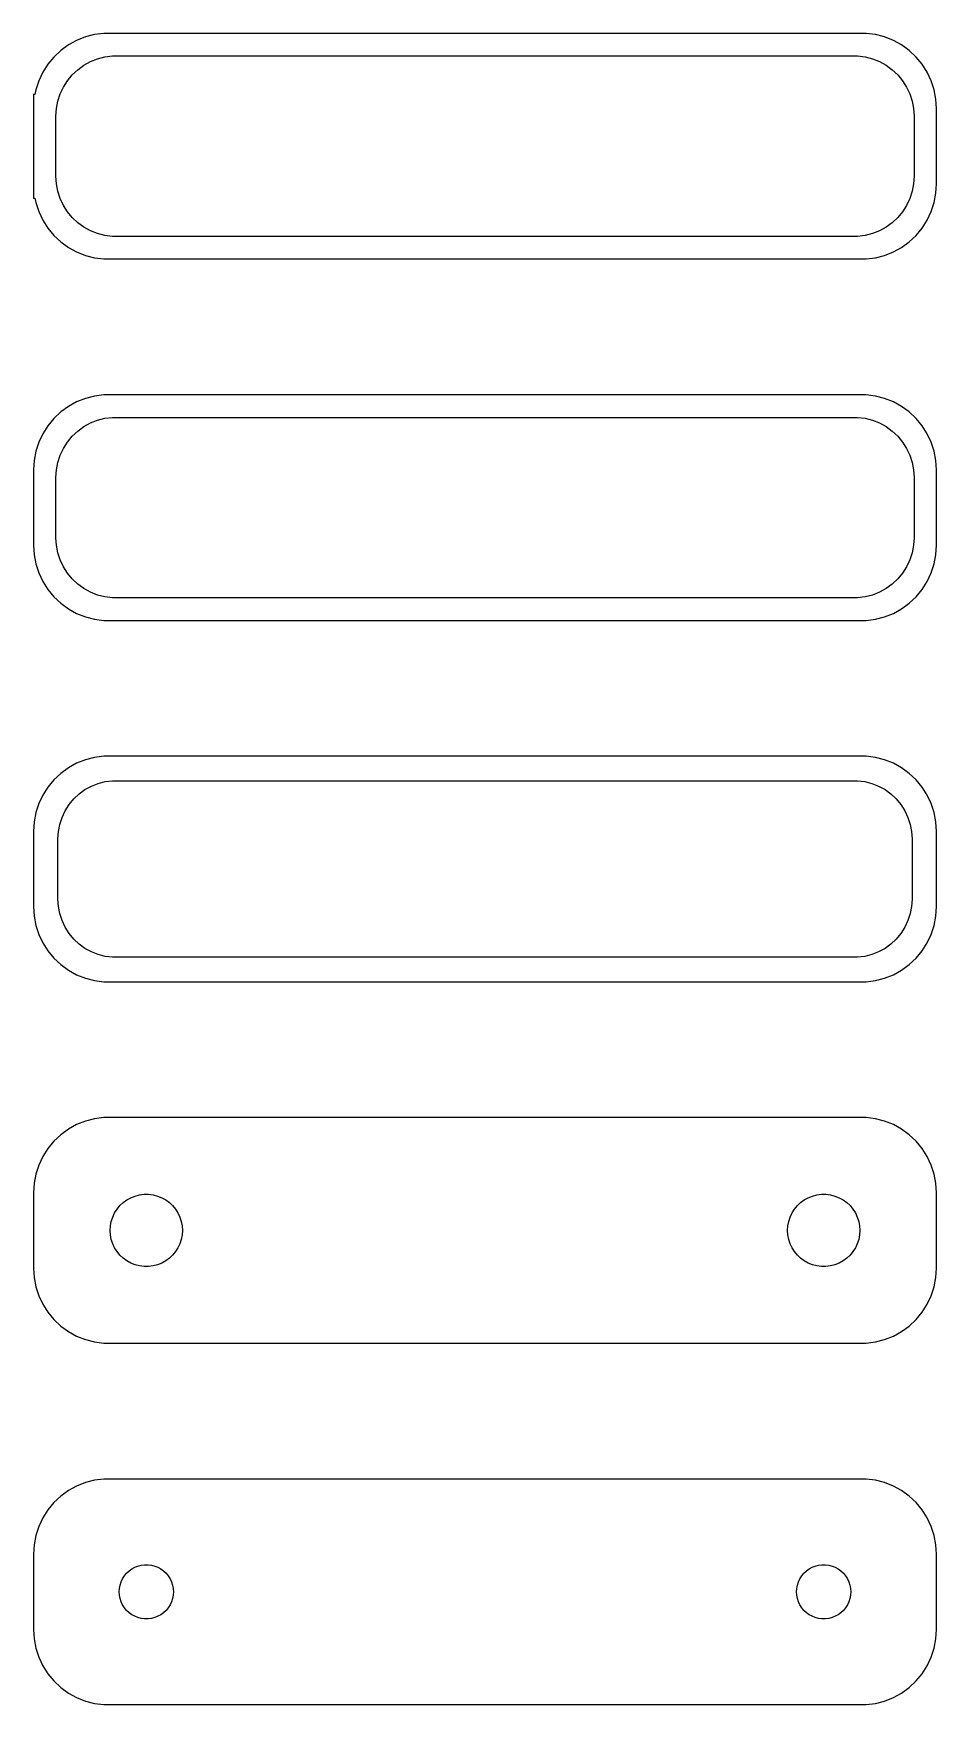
# Model space of a CAD drawing. Header units: metres. Extents: x -30 to 30, y 89 to 199.
import ezdxf

# ---------------------------------------------------------------- set-up
doc = ezdxf.new("R2010")
doc.units = ezdxf.units.M

msp = doc.modelspace()

# ---------------------------------------------------------------- linework, layer by layer
for p, q in [((-27.6791, 198.722), (-28.1871, 198.353)), ((-27.1289, 199.024), (-27.6791, 198.722)), ((-26.5451, 199.255), (-27.1289, 199.024)), ((-25.9369, 199.411), (-26.5451, 199.255)), ((-25.3139, 199.49), (-25.9369, 199.411)), ((25.3139, 199.49), (-25.3139, 199.49)), ((25.9369, 199.411), (25.3139, 199.49)), ((26.5451, 199.255), (25.9369, 199.411)), ((27.1289, 199.024), (26.5451, 199.255)), ((27.6791, 198.722), (27.1289, 199.024)), ((28.1871, 198.353), (27.6791, 198.722)), ((-28.6448, 197.923), (-29.0451, 197.439)), ((-28.1871, 198.353), (-28.6448, 197.923)), ((-26.6433, 197.377), (-26.2031, 197.619)), ((-26.2031, 197.619), (-25.7361, 197.804)), ((-25.7361, 197.804), (-25.2495, 197.929)), ((-25.2495, 197.929), (-24.7512, 197.992)), ((-24.7512, 197.992), (24.7512, 197.992)), ((24.7512, 197.992), (25.2495, 197.929)), ((25.2495, 197.929), (25.7361, 197.804)), ((25.7361, 197.804), (26.2031, 197.619)), ((26.2031, 197.619), (26.6433, 197.377)), ((28.6448, 197.923), (28.1871, 198.353)), ((29.0451, 197.439), (28.6448, 197.923)), ((-29.3815, 196.909), (-29.6489, 196.341)), ((-29.0451, 197.439), (-29.3815, 196.909)), ((-27.7361, 196.351), (-27.4159, 196.738)), ((-27.4159, 196.738), (-27.0497, 197.082)), ((-27.0497, 197.082), (-26.6433, 197.377)), ((26.6433, 197.377), (27.0497, 197.082)), ((27.0497, 197.082), (27.4159, 196.738)), ((27.4159, 196.738), (27.7361, 196.351)), ((29.3815, 196.909), (29.0451, 197.439)), ((29.6489, 196.341), (29.3815, 196.909)), ((-29.9, 195.444), (-30, 195.444)), ((-30, 195.444), (-30, 188.556)), ((-29.8429, 195.743), (-29.9, 195.444)), ((-29.6489, 196.341), (-29.8429, 195.743)), ((-28.3743, 194.995), (-28.2191, 195.472)), ((-28.2191, 195.472), (-28.0052, 195.927)), ((-28.0052, 195.927), (-27.7361, 196.351)), ((27.7361, 196.351), (28.0052, 195.927)), ((28.0052, 195.927), (28.2191, 195.472)), ((28.2191, 195.472), (28.3743, 194.995)), ((29.8429, 195.743), (29.6489, 196.341)), ((29.9606, 195.127), (29.8429, 195.743)), ((-28.5, 194), (-28.4684, 194.501)), ((-28.4684, 194.501), (-28.3743, 194.995)), ((28.3743, 194.995), (28.4684, 194.501)), ((28.4684, 194.501), (28.5, 194)), ((30, 194.5), (29.9606, 195.127)), ((30, 189.5), (30, 194.5)), ((-28.5, 190), (-28.5, 194)), ((28.5, 194), (28.5, 190)), ((-28.4684, 189.499), (-28.5, 190)), ((28.5, 190), (28.4684, 189.499)), ((-28.3743, 189.005), (-28.4684, 189.499)), ((-28.2191, 188.528), (-28.3743, 189.005)), ((28.3743, 189.005), (28.2191, 188.528)), ((28.4684, 189.499), (28.3743, 189.005)), ((29.8429, 188.257), (29.9606, 188.873)), ((29.9606, 188.873), (30, 189.5)), ((-30, 188.556), (-29.9, 188.556)), ((-29.9, 188.556), (-29.8429, 188.257)), ((-29.8429, 188.257), (-29.6489, 187.659)), ((-29.6489, 187.659), (-29.3815, 187.091)), ((-28.0052, 188.073), (-28.2191, 188.528)), ((-27.7361, 187.649), (-28.0052, 188.073)), ((-27.4159, 187.262), (-27.7361, 187.649)), ((27.7361, 187.649), (27.4159, 187.262)), ((28.0052, 188.073), (27.7361, 187.649)), ((28.2191, 188.528), (28.0052, 188.073)), ((29.3815, 187.091), (29.6489, 187.659)), ((29.6489, 187.659), (29.8429, 188.257)), ((-29.3815, 187.091), (-29.0451, 186.561)), ((-29.0451, 186.561), (-28.6448, 186.077)), ((-27.0497, 186.918), (-27.4159, 187.262)), ((-26.6433, 186.623), (-27.0497, 186.918)), ((-26.2031, 186.381), (-26.6433, 186.623)), ((26.6433, 186.623), (26.2031, 186.381)), ((27.0497, 186.918), (26.6433, 186.623)), ((27.4159, 187.262), (27.0497, 186.918)), ((28.6448, 186.077), (29.0451, 186.561)), ((29.0451, 186.561), (29.3815, 187.091)), ((-28.6448, 186.077), (-28.1871, 185.647)), ((-28.1871, 185.647), (-27.6791, 185.278)), ((-25.7361, 186.196), (-26.2031, 186.381)), ((-25.2495, 186.071), (-25.7361, 186.196)), ((-24.7512, 186.008), (-25.2495, 186.071)), ((24.7512, 186.008), (-24.7512, 186.008)), ((25.2495, 186.071), (24.7512, 186.008)), ((25.7361, 186.196), (25.2495, 186.071)), ((26.2031, 186.381), (25.7361, 186.196)), ((27.6791, 185.278), (28.1871, 185.647)), ((28.1871, 185.647), (28.6448, 186.077)), ((-27.6791, 185.278), (-27.1289, 184.976)), ((-27.1289, 184.976), (-26.5451, 184.745)), ((-26.5451, 184.745), (-25.9369, 184.589)), ((-25.9369, 184.589), (-25.3139, 184.51)), ((-25.3139, 184.51), (25.3139, 184.51)), ((25.3139, 184.51), (25.9369, 184.589)), ((25.9369, 184.589), (26.5451, 184.745)), ((26.5451, 184.745), (27.1289, 184.976)), ((27.1289, 184.976), (27.6791, 185.278)), ((-25.9369, 175.411), (-26.5451, 175.255)), ((-25.3139, 175.49), (-25.9369, 175.411)), ((25.3139, 175.49), (-25.3139, 175.49)), ((25.9369, 175.411), (25.3139, 175.49)), ((26.5451, 175.255), (25.9369, 175.411)), ((-28.1871, 174.353), (-28.6448, 173.923)), ((-27.6791, 174.722), (-28.1871, 174.353)), ((-27.1289, 175.024), (-27.6791, 174.722)), ((-26.5451, 175.255), (-27.1289, 175.024)), ((27.1289, 175.024), (26.5451, 175.255)), ((27.6791, 174.722), (27.1289, 175.024)), ((28.1871, 174.353), (27.6791, 174.722)), ((28.6448, 173.923), (28.1871, 174.353)), ((-29.0451, 173.439), (-29.3815, 172.909)), ((-28.6448, 173.923), (-29.0451, 173.439)), ((-27.0497, 173.082), (-26.6433, 173.377)), ((-26.6433, 173.377), (-26.2031, 173.619)), ((-26.2031, 173.619), (-25.7361, 173.804)), ((-25.7361, 173.804), (-25.2495, 173.929)), ((-25.2495, 173.929), (-24.7512, 173.992)), ((-24.7512, 173.992), (24.7512, 173.992)), ((24.7512, 173.992), (25.2495, 173.929)), ((25.2495, 173.929), (25.7361, 173.804)), ((25.7361, 173.804), (26.2031, 173.619)), ((26.2031, 173.619), (26.6433, 173.377)), ((26.6433, 173.377), (27.0497, 173.082)), ((29.0451, 173.439), (28.6448, 173.923)), ((29.3815, 172.909), (29.0451, 173.439)), ((-29.6489, 172.341), (-29.8429, 171.743)), ((-29.3815, 172.909), (-29.6489, 172.341)), ((-28.0052, 171.927), (-27.7361, 172.351)), ((-27.7361, 172.351), (-27.4159, 172.738)), ((-27.4159, 172.738), (-27.0497, 173.082)), ((27.0497, 173.082), (27.4159, 172.738)), ((27.4159, 172.738), (27.7361, 172.351)), ((27.7361, 172.351), (28.0052, 171.927)), ((29.6489, 172.341), (29.3815, 172.909)), ((29.8429, 171.743), (29.6489, 172.341)), ((-29.9606, 171.127), (-30, 170.5)), ((-29.8429, 171.743), (-29.9606, 171.127)), ((-28.4684, 170.501), (-28.3743, 170.995)), ((-28.3743, 170.995), (-28.2191, 171.472)), ((-28.2191, 171.472), (-28.0052, 171.927)), ((28.0052, 171.927), (28.2191, 171.472)), ((28.2191, 171.472), (28.3743, 170.995)), ((28.3743, 170.995), (28.4684, 170.501)), ((29.9606, 171.127), (29.8429, 171.743)), ((30, 170.5), (29.9606, 171.127)), ((-30, 170.5), (-30, 165.5)), ((-28.5, 170), (-28.4684, 170.501)), ((-28.5, 166), (-28.5, 170)), ((28.4684, 170.501), (28.5, 170)), ((28.5, 170), (28.5, 166)), ((30, 165.5), (30, 170.5)), ((-30, 165.5), (-29.9606, 164.873)), ((-28.4684, 165.499), (-28.5, 166)), ((-28.3743, 165.005), (-28.4684, 165.499)), ((28.4684, 165.499), (28.3743, 165.005)), ((28.5, 166), (28.4684, 165.499)), ((29.9606, 164.873), (30, 165.5)), ((-29.9606, 164.873), (-29.8429, 164.257)), ((-29.8429, 164.257), (-29.6489, 163.659)), ((-28.2191, 164.528), (-28.3743, 165.005)), ((-28.0052, 164.073), (-28.2191, 164.528)), ((28.2191, 164.528), (28.0052, 164.073)), ((28.3743, 165.005), (28.2191, 164.528)), ((29.6489, 163.659), (29.8429, 164.257)), ((29.8429, 164.257), (29.9606, 164.873)), ((-29.6489, 163.659), (-29.3815, 163.091)), ((-27.7361, 163.649), (-28.0052, 164.073)), ((-27.4159, 163.262), (-27.7361, 163.649)), ((-27.0497, 162.918), (-27.4159, 163.262)), ((27.4159, 163.262), (27.0497, 162.918)), ((27.7361, 163.649), (27.4159, 163.262)), ((28.0052, 164.073), (27.7361, 163.649)), ((29.3815, 163.091), (29.6489, 163.659)), ((-29.3815, 163.091), (-29.0451, 162.561)), ((-29.0451, 162.561), (-28.6448, 162.077)), ((-28.6448, 162.077), (-28.1871, 161.647)), ((-26.6433, 162.623), (-27.0497, 162.918)), ((-26.2031, 162.381), (-26.6433, 162.623)), ((-25.7361, 162.196), (-26.2031, 162.381)), ((-25.2495, 162.071), (-25.7361, 162.196)), ((-24.7512, 162.008), (-25.2495, 162.071)), ((25.2495, 162.071), (24.7512, 162.008)), ((25.7361, 162.196), (25.2495, 162.071)), ((26.2031, 162.381), (25.7361, 162.196)), ((26.6433, 162.623), (26.2031, 162.381)), ((27.0497, 162.918), (26.6433, 162.623)), ((28.1871, 161.647), (28.6448, 162.077)), ((28.6448, 162.077), (29.0451, 162.561)), ((29.0451, 162.561), (29.3815, 163.091)), ((-28.1871, 161.647), (-27.6791, 161.278)), ((-27.6791, 161.278), (-27.1289, 160.976)), ((-27.1289, 160.976), (-26.5451, 160.745)), ((24.7512, 162.008), (-24.7512, 162.008)), ((26.5451, 160.745), (27.1289, 160.976)), ((27.1289, 160.976), (27.6791, 161.278)), ((27.6791, 161.278), (28.1871, 161.647)), ((-26.5451, 160.745), (-25.9369, 160.589)), ((-25.9369, 160.589), (-25.3139, 160.51)), ((-25.3139, 160.51), (25.3139, 160.51)), ((25.3139, 160.51), (25.9369, 160.589)), ((25.9369, 160.589), (26.5451, 160.745)), ((-27.1289, 151.024), (-27.6791, 150.722)), ((-26.5451, 151.255), (-27.1289, 151.024)), ((-25.9369, 151.411), (-26.5451, 151.255)), ((-25.3139, 151.49), (-25.9369, 151.411)), ((25.3139, 151.49), (-25.3139, 151.49)), ((25.9369, 151.411), (25.3139, 151.49)), ((26.5451, 151.255), (25.9369, 151.411)), ((27.1289, 151.024), (26.5451, 151.255)), ((27.6791, 150.722), (27.1289, 151.024)), ((-28.6448, 149.923), (-29.0451, 149.439)), ((-28.1871, 150.353), (-28.6448, 149.923)), ((-27.6791, 150.722), (-28.1871, 150.353)), ((-25.2256, 149.804), (-24.7432, 149.865)), ((-24.7432, 149.865), (24.7432, 149.865)), ((24.7432, 149.865), (25.2256, 149.804)), ((28.1871, 150.353), (27.6791, 150.722)), ((28.6448, 149.923), (28.1871, 150.353)), ((29.0451, 149.439), (28.6448, 149.923)), ((-29.3815, 148.909), (-29.6489, 148.341)), ((-29.0451, 149.439), (-29.3815, 148.909)), ((-27.323, 148.651), (-26.9685, 148.984)), ((-26.9685, 148.984), (-26.5751, 149.27)), ((-26.5751, 149.27), (-26.1489, 149.504)), ((-26.1489, 149.504), (-25.6967, 149.683)), ((-25.6967, 149.683), (-25.2256, 149.804)), ((25.2256, 149.804), (25.6967, 149.683)), ((25.6967, 149.683), (26.1489, 149.504)), ((26.1489, 149.504), (26.5751, 149.27)), ((26.5751, 149.27), (26.9685, 148.984)), ((26.9685, 148.984), (27.323, 148.651)), ((29.3815, 148.909), (29.0451, 149.439)), ((29.6489, 148.341), (29.3815, 148.909)), ((-29.8429, 147.743), (-29.9606, 147.127)), ((-29.6489, 148.341), (-29.8429, 147.743)), ((-28.1007, 147.426), (-27.8936, 147.866)), ((-27.8936, 147.866), (-27.633, 148.276)), ((-27.633, 148.276), (-27.323, 148.651)), ((27.323, 148.651), (27.633, 148.276)), ((27.633, 148.276), (27.8936, 147.866)), ((27.8936, 147.866), (28.1007, 147.426)), ((29.8429, 147.743), (29.6489, 148.341)), ((29.9606, 147.127), (29.8429, 147.743)), ((-29.9606, 147.127), (-30, 146.5)), ((-30, 146.5), (-30, 141.5)), ((-28.3421, 146.485), (-28.251, 146.963)), ((-28.251, 146.963), (-28.1007, 147.426)), ((28.1007, 147.426), (28.251, 146.963)), ((28.251, 146.963), (28.3421, 146.485)), ((30, 146.5), (29.9606, 147.127)), ((30, 141.5), (30, 146.5)), ((-28.3726, 146), (-28.3421, 146.485)), ((-28.3726, 142), (-28.3726, 146)), ((28.3421, 146.485), (28.3726, 146)), ((28.3726, 146), (28.3726, 142)), ((-30, 141.5), (-29.9606, 140.873)), ((-28.3421, 141.515), (-28.3726, 142)), ((-28.251, 141.037), (-28.3421, 141.515)), ((-28.1007, 140.574), (-28.251, 141.037)), ((28.251, 141.037), (28.1007, 140.574)), ((28.3421, 141.515), (28.251, 141.037)), ((28.3726, 142), (28.3421, 141.515)), ((29.9606, 140.873), (30, 141.5)), ((-29.9606, 140.873), (-29.8429, 140.257)), ((-29.8429, 140.257), (-29.6489, 139.659)), ((-27.8936, 140.134), (-28.1007, 140.574)), ((-27.633, 139.724), (-27.8936, 140.134)), ((27.8936, 140.134), (27.633, 139.724)), ((28.1007, 140.574), (27.8936, 140.134)), ((29.6489, 139.659), (29.8429, 140.257)), ((29.8429, 140.257), (29.9606, 140.873)), ((-29.6489, 139.659), (-29.3815, 139.091)), ((-29.3815, 139.091), (-29.0451, 138.561)), ((-27.323, 139.349), (-27.633, 139.724)), ((-26.9685, 139.016), (-27.323, 139.349)), ((-26.5751, 138.73), (-26.9685, 139.016)), ((-26.1489, 138.496), (-26.5751, 138.73)), ((26.5751, 138.73), (26.1489, 138.496)), ((26.9685, 139.016), (26.5751, 138.73)), ((27.323, 139.349), (26.9685, 139.016)), ((27.633, 139.724), (27.323, 139.349)), ((29.0451, 138.561), (29.3815, 139.091)), ((29.3815, 139.091), (29.6489, 139.659)), ((-29.0451, 138.561), (-28.6448, 138.077)), ((-28.6448, 138.077), (-28.1871, 137.647)), ((-28.1871, 137.647), (-27.6791, 137.278)), ((-25.6967, 138.317), (-26.1489, 138.496)), ((-25.2256, 138.196), (-25.6967, 138.317)), ((-24.7432, 138.135), (-25.2256, 138.196)), ((24.7432, 138.135), (-24.7432, 138.135)), ((25.2256, 138.196), (24.7432, 138.135)), ((25.6967, 138.317), (25.2256, 138.196)), ((26.1489, 138.496), (25.6967, 138.317)), ((27.6791, 137.278), (28.1871, 137.647)), ((28.1871, 137.647), (28.6448, 138.077)), ((28.6448, 138.077), (29.0451, 138.561)), ((-27.6791, 137.278), (-27.1289, 136.976)), ((-27.1289, 136.976), (-26.5451, 136.745)), ((-26.5451, 136.745), (-25.9369, 136.589)), ((-25.9369, 136.589), (-25.3139, 136.51)), ((-25.3139, 136.51), (25.3139, 136.51)), ((25.3139, 136.51), (25.9369, 136.589)), ((25.9369, 136.589), (26.5451, 136.745)), ((26.5451, 136.745), (27.1289, 136.976)), ((27.1289, 136.976), (27.6791, 137.278)), ((-27.6791, 126.722), (-28.1871, 126.353)), ((-27.1289, 127.024), (-27.6791, 126.722)), ((-26.5451, 127.255), (-27.1289, 127.024)), ((-25.9369, 127.411), (-26.5451, 127.255)), ((-25.3139, 127.49), (-25.9369, 127.411)), ((25.3139, 127.49), (-25.3139, 127.49)), ((25.9369, 127.411), (25.3139, 127.49)), ((26.5451, 127.255), (25.9369, 127.411)), ((27.1289, 127.024), (26.5451, 127.255)), ((27.6791, 126.722), (27.1289, 127.024)), ((28.1871, 126.353), (27.6791, 126.722)), ((-29.0451, 125.439), (-29.3815, 124.909)), ((-28.6448, 125.923), (-29.0451, 125.439)), ((-28.1871, 126.353), (-28.6448, 125.923)), ((28.6448, 125.923), (28.1871, 126.353)), ((29.0451, 125.439), (28.6448, 125.923)), ((29.3815, 124.909), (29.0451, 125.439)), ((-29.6489, 124.341), (-29.8429, 123.743)), ((-29.3815, 124.909), (-29.6489, 124.341)), ((29.6489, 124.341), (29.3815, 124.909)), ((29.8429, 123.743), (29.6489, 124.341)), ((-29.8429, 123.743), (-29.9606, 123.127)), ((29.9606, 123.127), (29.8429, 123.743)), ((-29.9606, 123.127), (-30, 122.5)), ((-30, 122.5), (-30, 117.5)), ((-23.786, 122.026), (-23.5219, 122.172)), ((-23.5219, 122.172), (-23.2416, 122.283)), ((-23.2416, 122.283), (-22.9497, 122.357)), ((-22.9497, 122.357), (-22.6507, 122.395)), ((-22.6507, 122.395), (-22.3493, 122.395)), ((-22.3493, 122.395), (-22.0503, 122.357)), ((-22.0503, 122.357), (-21.7583, 122.283)), ((-21.7583, 122.283), (-21.4781, 122.172)), ((-21.4781, 122.172), (-21.214, 122.026)), ((21.214, 122.026), (21.4781, 122.172)), ((21.4781, 122.172), (21.7583, 122.283)), ((21.7583, 122.283), (22.0503, 122.357)), ((22.0503, 122.357), (22.3493, 122.395)), ((22.3493, 122.395), (22.6507, 122.395)), ((22.6507, 122.395), (22.9497, 122.357)), ((22.9497, 122.357), (23.2416, 122.283)), ((23.2416, 122.283), (23.5219, 122.172)), ((23.5219, 122.172), (23.786, 122.026)), ((30, 122.5), (29.9606, 123.127)), ((30, 117.5), (30, 122.5)), ((-24.7315, 120.883), (-24.6031, 121.156)), ((-24.6031, 121.156), (-24.4416, 121.411)), ((-24.4416, 121.411), (-24.2495, 121.643)), ((-24.2495, 121.643), (-24.0298, 121.849)), ((-24.0298, 121.849), (-23.786, 122.026)), ((-21.214, 122.026), (-20.9702, 121.849)), ((-20.9702, 121.849), (-20.7505, 121.643)), ((-20.7505, 121.643), (-20.5583, 121.411)), ((-20.5583, 121.411), (-20.3969, 121.156)), ((-20.3969, 121.156), (-20.2685, 120.883)), ((20.2685, 120.883), (20.3969, 121.156)), ((20.3969, 121.156), (20.5583, 121.411)), ((20.5583, 121.411), (20.7505, 121.643)), ((20.7505, 121.643), (20.9702, 121.849)), ((20.9702, 121.849), (21.214, 122.026)), ((23.786, 122.026), (24.0298, 121.849)), ((24.0298, 121.849), (24.2495, 121.643)), ((24.2495, 121.643), (24.4416, 121.411)), ((24.4416, 121.411), (24.6031, 121.156)), ((24.6031, 121.156), (24.7315, 120.883)), ((-24.9, 120), (-24.8811, 120.301)), ((-24.8811, 119.699), (-24.9, 120)), ((-24.8811, 120.301), (-24.8246, 120.597)), ((-24.8246, 120.597), (-24.7315, 120.883)), ((-20.2685, 120.883), (-20.1754, 120.597)), ((-20.1754, 120.597), (-20.1189, 120.301)), ((-20.1189, 120.301), (-20.1, 120)), ((-20.1, 120), (-20.1189, 119.699)), ((20.1, 120), (20.1189, 120.301)), ((20.1189, 119.699), (20.1, 120)), ((20.1189, 120.301), (20.1754, 120.597)), ((20.1754, 120.597), (20.2685, 120.883)), ((24.7315, 120.883), (24.8246, 120.597)), ((24.8246, 120.597), (24.8811, 120.301)), ((24.8811, 120.301), (24.9, 120)), ((24.9, 120), (24.8811, 119.699)), ((-24.8246, 119.403), (-24.8811, 119.699)), ((-24.7315, 119.117), (-24.8246, 119.403)), ((-24.6031, 118.844), (-24.7315, 119.117)), ((-24.4416, 118.589), (-24.6031, 118.844)), ((-20.3969, 118.844), (-20.5583, 118.589)), ((-20.2685, 119.117), (-20.3969, 118.844)), ((-20.1754, 119.403), (-20.2685, 119.117)), ((-20.1189, 119.699), (-20.1754, 119.403)), ((20.1754, 119.403), (20.1189, 119.699)), ((20.2685, 119.117), (20.1754, 119.403)), ((20.3969, 118.844), (20.2685, 119.117)), ((20.5583, 118.589), (20.3969, 118.844)), ((24.6031, 118.844), (24.4416, 118.589)), ((24.7315, 119.117), (24.6031, 118.844)), ((24.8246, 119.403), (24.7315, 119.117)), ((24.8811, 119.699), (24.8246, 119.403)), ((-24.2495, 118.357), (-24.4416, 118.589)), ((-24.0298, 118.151), (-24.2495, 118.357)), ((-23.786, 117.974), (-24.0298, 118.151)), ((-23.5219, 117.828), (-23.786, 117.974)), ((-23.2416, 117.717), (-23.5219, 117.828)), ((-22.9497, 117.643), (-23.2416, 117.717)), ((-22.6507, 117.605), (-22.9497, 117.643)), ((-22.0503, 117.643), (-22.3493, 117.605)), ((-21.7583, 117.717), (-22.0503, 117.643)), ((-21.4781, 117.828), (-21.7583, 117.717)), ((-21.214, 117.974), (-21.4781, 117.828)), ((-20.9702, 118.151), (-21.214, 117.974)), ((-20.7505, 118.357), (-20.9702, 118.151)), ((-20.5583, 118.589), (-20.7505, 118.357)), ((20.7505, 118.357), (20.5583, 118.589)), ((20.9702, 118.151), (20.7505, 118.357)), ((21.214, 117.974), (20.9702, 118.151)), ((21.4781, 117.828), (21.214, 117.974)), ((21.7583, 117.717), (21.4781, 117.828)), ((22.0503, 117.643), (21.7583, 117.717)), ((22.3493, 117.605), (22.0503, 117.643)), ((22.9497, 117.643), (22.6507, 117.605)), ((23.2416, 117.717), (22.9497, 117.643)), ((23.5219, 117.828), (23.2416, 117.717)), ((23.786, 117.974), (23.5219, 117.828)), ((24.0298, 118.151), (23.786, 117.974)), ((24.2495, 118.357), (24.0298, 118.151)), ((24.4416, 118.589), (24.2495, 118.357)), ((-30, 117.5), (-29.9606, 116.873)), ((-29.9606, 116.873), (-29.8429, 116.257)), ((-22.3493, 117.605), (-22.6507, 117.605)), ((22.6507, 117.605), (22.3493, 117.605)), ((29.8429, 116.257), (29.9606, 116.873)), ((29.9606, 116.873), (30, 117.5)), ((-29.8429, 116.257), (-29.6489, 115.659)), ((-29.6489, 115.659), (-29.3815, 115.091)), ((29.3815, 115.091), (29.6489, 115.659)), ((29.6489, 115.659), (29.8429, 116.257)), ((-29.3815, 115.091), (-29.0451, 114.561)), ((-29.0451, 114.561), (-28.6448, 114.077)), ((28.6448, 114.077), (29.0451, 114.561)), ((29.0451, 114.561), (29.3815, 115.091)), ((-28.6448, 114.077), (-28.1871, 113.647)), ((-28.1871, 113.647), (-27.6791, 113.278)), ((-27.6791, 113.278), (-27.1289, 112.976)), ((27.1289, 112.976), (27.6791, 113.278)), ((27.6791, 113.278), (28.1871, 113.647)), ((28.1871, 113.647), (28.6448, 114.077)), ((-27.1289, 112.976), (-26.5451, 112.745)), ((-26.5451, 112.745), (-25.9369, 112.589)), ((-25.9369, 112.589), (-25.3139, 112.51)), ((-25.3139, 112.51), (25.3139, 112.51)), ((25.3139, 112.51), (25.9369, 112.589)), ((25.9369, 112.589), (26.5451, 112.745)), ((26.5451, 112.745), (27.1289, 112.976)), ((-26.5451, 103.255), (-27.1289, 103.024)), ((-25.9369, 103.411), (-26.5451, 103.255)), ((-25.3139, 103.49), (-25.9369, 103.411)), ((25.3139, 103.49), (-25.3139, 103.49)), ((25.9369, 103.411), (25.3139, 103.49)), ((26.5451, 103.255), (25.9369, 103.411)), ((27.1289, 103.024), (26.5451, 103.255)), ((-28.1871, 102.353), (-28.6448, 101.923)), ((-27.6791, 102.722), (-28.1871, 102.353)), ((-27.1289, 103.024), (-27.6791, 102.722)), ((27.6791, 102.722), (27.1289, 103.024)), ((28.1871, 102.353), (27.6791, 102.722)), ((28.6448, 101.923), (28.1871, 102.353)), ((-29.0451, 101.439), (-29.3815, 100.909)), ((-28.6448, 101.923), (-29.0451, 101.439)), ((29.0451, 101.439), (28.6448, 101.923)), ((29.3815, 100.909), (29.0451, 101.439)), ((-29.6489, 100.341), (-29.8429, 99.7434)), ((-29.3815, 100.909), (-29.6489, 100.341)), ((29.6489, 100.341), (29.3815, 100.909)), ((29.8429, 99.7434), (29.6489, 100.341)), ((-29.9606, 99.1267), (-30, 98.5)), ((-29.8429, 99.7434), (-29.9606, 99.1267)), ((29.9606, 99.1267), (29.8429, 99.7434)), ((30, 98.5), (29.9606, 99.1267)), ((-30, 98.5), (-30, 93.5)), ((-23.2664, 97.6287), (-23.0562, 97.7119)), ((-23.0562, 97.7119), (-22.8373, 97.7681)), ((-22.8373, 97.7681), (-22.613, 97.7964)), ((-22.613, 97.7964), (-22.387, 97.7964)), ((-22.387, 97.7964), (-22.1627, 97.7681)), ((-22.1627, 97.7681), (-21.9438, 97.7119)), ((-21.9438, 97.7119), (-21.7336, 97.6287)), ((21.7336, 97.6287), (21.9438, 97.7119)), ((21.9438, 97.7119), (22.1627, 97.7681)), ((22.1627, 97.7681), (22.387, 97.7964)), ((22.387, 97.7964), (22.613, 97.7964)), ((22.613, 97.7964), (22.8373, 97.7681)), ((22.8373, 97.7681), (23.0562, 97.7119)), ((23.0562, 97.7119), (23.2664, 97.6287)), ((30, 93.5), (30, 98.5)), ((-24.2434, 96.4476), (-24.1736, 96.6626)), ((-24.1736, 96.6626), (-24.0773, 96.8671)), ((-24.0773, 96.8671), (-23.9562, 97.058)), ((-23.9562, 97.058), (-23.8121, 97.2322)), ((-23.8121, 97.2322), (-23.6474, 97.3869)), ((-23.6474, 97.3869), (-23.4645, 97.5198)), ((-23.4645, 97.5198), (-23.2664, 97.6287)), ((-21.7336, 97.6287), (-21.5355, 97.5198)), ((-21.5355, 97.5198), (-21.3526, 97.3869)), ((-21.3526, 97.3869), (-21.1879, 97.2322)), ((-21.1879, 97.2322), (-21.0438, 97.058)), ((-21.0438, 97.058), (-20.9226, 96.8671)), ((-20.9226, 96.8671), (-20.8264, 96.6626)), ((-20.8264, 96.6626), (-20.7565, 96.4476)), ((20.7565, 96.4476), (20.8264, 96.6626)), ((20.8264, 96.6626), (20.9226, 96.8671)), ((20.9226, 96.8671), (21.0438, 97.058)), ((21.0438, 97.058), (21.1879, 97.2322)), ((21.1879, 97.2322), (21.3526, 97.3869)), ((21.3526, 97.3869), (21.5355, 97.5198)), ((21.5355, 97.5198), (21.7336, 97.6287)), ((23.2664, 97.6287), (23.4645, 97.5198)), ((23.4645, 97.5198), (23.6474, 97.3869)), ((23.6474, 97.3869), (23.8121, 97.2322)), ((23.8121, 97.2322), (23.9562, 97.058)), ((23.9562, 97.058), (24.0773, 96.8671)), ((24.0773, 96.8671), (24.1736, 96.6626)), ((24.1736, 96.6626), (24.2434, 96.4476)), ((-24.3, 96), (-24.2858, 96.2256)), ((-24.2858, 95.7744), (-24.3, 96)), ((-24.2858, 96.2256), (-24.2434, 96.4476)), ((-24.2434, 95.5524), (-24.2858, 95.7744)), ((-24.1736, 95.3374), (-24.2434, 95.5524)), ((-20.7565, 95.5524), (-20.8264, 95.3374)), ((-20.7565, 96.4476), (-20.7142, 96.2256)), ((-20.7142, 95.7744), (-20.7565, 95.5524)), ((-20.7142, 96.2256), (-20.7, 96)), ((-20.7, 96), (-20.7142, 95.7744)), ((20.7, 96), (20.7142, 96.2256)), ((20.7142, 95.7744), (20.7, 96)), ((20.7142, 96.2256), (20.7565, 96.4476)), ((20.7565, 95.5524), (20.7142, 95.7744)), ((20.8264, 95.3374), (20.7565, 95.5524)), ((24.2434, 95.5524), (24.1736, 95.3374)), ((24.2434, 96.4476), (24.2858, 96.2256)), ((24.2858, 95.7744), (24.2434, 95.5524)), ((24.2858, 96.2256), (24.3, 96)), ((24.3, 96), (24.2858, 95.7744)), ((-24.0773, 95.1329), (-24.1736, 95.3374)), ((-23.9562, 94.942), (-24.0773, 95.1329)), ((-23.8121, 94.7678), (-23.9562, 94.942)), ((-23.6474, 94.6131), (-23.8121, 94.7678)), ((-23.4645, 94.4802), (-23.6474, 94.6131)), ((-23.2664, 94.3713), (-23.4645, 94.4802)), ((-23.0562, 94.2881), (-23.2664, 94.3713)), ((-21.7336, 94.3713), (-21.9438, 94.2881)), ((-21.5355, 94.4802), (-21.7336, 94.3713)), ((-21.3526, 94.6131), (-21.5355, 94.4802)), ((-21.1879, 94.7678), (-21.3526, 94.6131)), ((-21.0438, 94.942), (-21.1879, 94.7678)), ((-20.9226, 95.1329), (-21.0438, 94.942)), ((-20.8264, 95.3374), (-20.9226, 95.1329)), ((20.9226, 95.1329), (20.8264, 95.3374)), ((21.0438, 94.942), (20.9226, 95.1329)), ((21.1879, 94.7678), (21.0438, 94.942)), ((21.3526, 94.6131), (21.1879, 94.7678)), ((21.5355, 94.4802), (21.3526, 94.6131)), ((21.7336, 94.3713), (21.5355, 94.4802)), ((21.9438, 94.2881), (21.7336, 94.3713)), ((23.2664, 94.3713), (23.0562, 94.2881)), ((23.4645, 94.4802), (23.2664, 94.3713)), ((23.6474, 94.6131), (23.4645, 94.4802)), ((23.8121, 94.7678), (23.6474, 94.6131)), ((23.9562, 94.942), (23.8121, 94.7678)), ((24.0773, 95.1329), (23.9562, 94.942)), ((24.1736, 95.3374), (24.0773, 95.1329)), ((-30, 93.5), (-29.9606, 92.8733)), ((-22.8373, 94.2319), (-23.0562, 94.2881)), ((-22.613, 94.2036), (-22.8373, 94.2319)), ((-22.387, 94.2036), (-22.613, 94.2036)), ((-22.1627, 94.2319), (-22.387, 94.2036)), ((-21.9438, 94.2881), (-22.1627, 94.2319)), ((22.1627, 94.2319), (21.9438, 94.2881)), ((22.387, 94.2036), (22.1627, 94.2319)), ((22.613, 94.2036), (22.387, 94.2036)), ((22.8373, 94.2319), (22.613, 94.2036)), ((23.0562, 94.2881), (22.8373, 94.2319)), ((29.9606, 92.8733), (30, 93.5)), ((-29.9606, 92.8733), (-29.8429, 92.2566)), ((-29.8429, 92.2566), (-29.6489, 91.6594)), ((29.6489, 91.6594), (29.8429, 92.2566)), ((29.8429, 92.2566), (29.9606, 92.8733)), ((-29.6489, 91.6594), (-29.3815, 91.0912)), ((-29.3815, 91.0912), (-29.0451, 90.5611)), ((29.0451, 90.5611), (29.3815, 91.0912)), ((29.3815, 91.0912), (29.6489, 91.6594)), ((-29.0451, 90.5611), (-28.6448, 90.0773)), ((-28.6448, 90.0773), (-28.1871, 89.6474)), ((28.1871, 89.6474), (28.6448, 90.0773)), ((28.6448, 90.0773), (29.0451, 90.5611)), ((-28.1871, 89.6474), (-27.6791, 89.2784)), ((-27.6791, 89.2784), (-27.1289, 88.9759)), ((-27.1289, 88.9759), (-26.5451, 88.7447)), ((26.5451, 88.7447), (27.1289, 88.9759)), ((27.1289, 88.9759), (27.6791, 89.2784)), ((27.6791, 89.2784), (28.1871, 89.6474)), ((-26.5451, 88.7447), (-25.9369, 88.5886)), ((-25.9369, 88.5886), (-25.3139, 88.5099)), ((-25.3139, 88.5099), (25.3139, 88.5099)), ((25.3139, 88.5099), (25.9369, 88.5886)), ((25.9369, 88.5886), (26.5451, 88.7447))]:
    msp.add_line(p, q)

doc.saveas('drawing.dxf')
